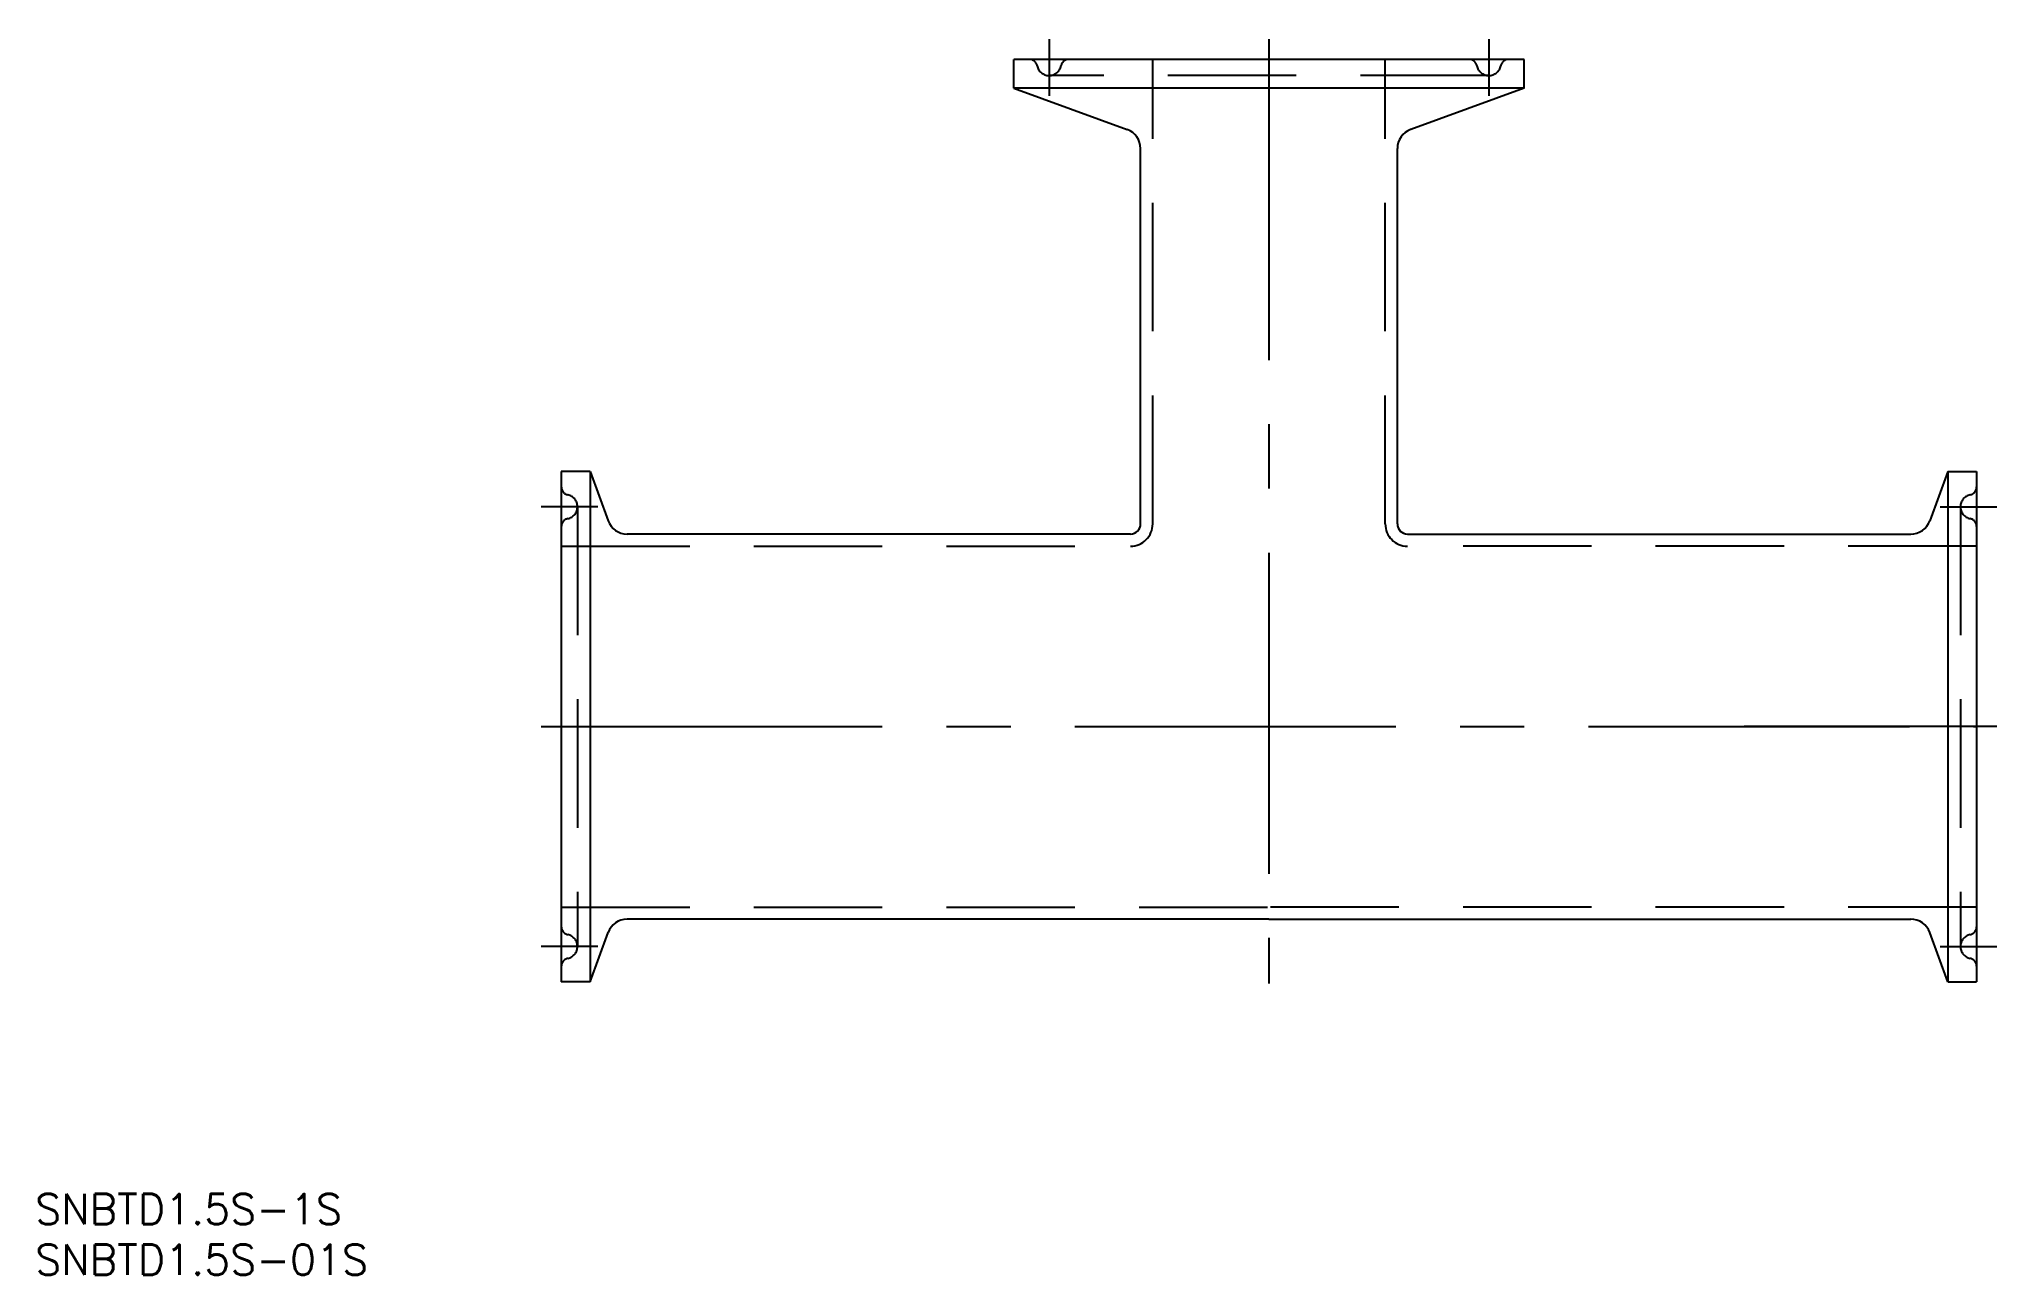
# Model space of a CAD drawing. Extents: x -122 to 72, y -54 to 68.
import ezdxf

# ---------------------------------------------------------------- set-up
doc = ezdxf.new("R2010")
doc.units = 0
doc.linetypes.add('CENTER', pattern=[50.8, 31.75, -6.35, 6.35, -6.35])
doc.linetypes.add('DASHED', pattern=[19.05, 12.7, -6.35])
doc.layers.get('0').update_dxf_attribs({"linetype": 'CONTINUOUS'})
doc.layers.add('CENTER', color=1, linetype='CENTER')
doc.styles.get("Standard").update_dxf_attribs({"font": 'txt.shx', "height": 3, "bigfont": 'bigfont.shx'})

# ---------------------------------------------------------------- blocks, each defined once
blk = doc.blocks.new('*U9')
at = {"color": 7, "linetype": 'CONTINUOUS'}
blk.add_text('SNBTD1.5S-1S', height=3, dxfattribs=at).set_placement((-122.04, -49.23))
blk = doc.blocks.new('*U10')
at = {"color": 7, "linetype": 'CONTINUOUS'}
blk.add_text('SNBTD1.5S-01S', height=3, dxfattribs=at).set_placement((-122.04, -54.23))

msp = doc.modelspace()

# ---------------------------------------------------------------- linework, layer by layer
at = {"color": 7, "linetype": 'CONTINUOUS'}
for p, q in [((25.25, 66), (-25.25, 66)), ((-25.25, 63.15), (-25.25, 66)), ((25.25, 63.15), (25.25, 66)), ((25.25, 63.15), (-25.25, 63.15)), ((-25.25, 63.15), (-14.02, 59.06)), ((25.25, 63.15), (14.02, 59.06)), ((-12.7, 20.05), (-12.7, 57.18)), ((12.7, 20.05), (12.7, 57.18)), ((-70, 25.25), (-70, -25.25)), ((-67.15, 25.25), (-70, 25.25)), ((-67.15, 25.25), (-67.15, -25.25)), ((-67.15, 25.25), (-65.37, 20.37)), ((67.15, 25.25), (65.37, 20.37)), ((67.15, 25.25), (67.15, -25.25)), ((67.15, 25.25), (70, 25.25)), ((70, 25.25), (70, -25.25)), ((-13.7, 19.05), (-63.49, 19.05)), ((13.7, 19.05), (63.49, 19.05)), ((0, -19.05), (-63.49, -19.05)), ((0, -19.05), (63.49, -19.05)), ((-67.15, -25.25), (-65.37, -20.37)), ((67.15, -25.25), (65.37, -20.37)), ((-67.15, -25.25), (-70, -25.25)), ((67.15, -25.25), (70, -25.25))]:
    msp.add_line(p, q, dxfattribs=at)
at = {"color": 3, "linetype": 'DASHED'}
for p, q in [((-11.5, 20.05), (-11.5, 66)), ((11.5, 20.05), (11.5, 66)), ((21.75, 64.4), (-21.75, 64.4)), ((-68.4, 21.75), (-68.4, -21.75)), ((68.4, 21.75), (68.4, -21.75)), ((-70, 17.85), (-13.7, 17.85)), ((70, 17.85), (13.7, 17.85)), ((-70, -17.85), (0, -17.85)), ((70, -17.85), (0, -17.85))]:
    msp.add_line(p, q, dxfattribs=at)
for centre, radius, start, end in [((-23.71, 65.2), 0.8, 11.537, 90), ((-19.79, 65.2), 0.8, 90, 168.463), ((19.79, 65.2), 0.8, 11.537, 90), ((23.71, 65.2), 0.8, 90, 168.463), ((-21.75, 65.6), 1.2, 191.537, 348.463), ((21.75, 65.6), 1.2, 191.537, 348.463), ((-69.2, 23.71), 0.8, 180, 258.463), ((69.2, 23.71), 0.8, 281.537, 0), ((-69.6, 21.75), 1.2, 281.537, 78.463), ((69.6, 21.75), 1.2, 101.537, 258.463), ((-69.2, 19.79), 0.8, 101.537, 180), ((-13.7, 20.05), 2.2, 270, 0), ((13.7, 20.05), 2.2, 180, 270), ((69.2, 19.79), 0.8, 0, 78.463), ((-69.2, -19.79), 0.8, 180, 258.463), ((-69.6, -21.75), 1.2, 281.537, 78.463), ((69.6, -21.75), 1.2, 101.537, 258.463), ((69.2, -19.79), 0.8, 281.537, 0), ((-69.2, -23.71), 0.8, 101.537, 180), ((69.2, -23.71), 0.8, 0, 78.463)]:
    msp.add_arc(centre, radius, start, end, dxfattribs=at)
at = {"color": 7, "linetype": 'CONTINUOUS'}
for centre, radius, start, end in [((-14.7, 57.18), 2, 0, 70), ((14.7, 57.18), 2, 110, 180), ((-63.49, 21.05), 2, 200, 270), ((-13.7, 20.05), 1, 270, 0), ((13.7, 20.05), 1, 180, 270), ((63.49, 21.05), 2, 270, 340), ((-63.49, -21.05), 2, 90, 160), ((63.49, -21.05), 2, 20, 90)]:
    msp.add_arc(centre, radius, start, end, dxfattribs=at)
at = {"layer": 'CENTER', "color": 1, "linetype": 'CENTER'}
for p, q in [((-21.75, 68), (-21.75, 62.4)), ((0, 68), (0, -25.4)), ((0, 68), (0, -25.4)), ((21.75, 68), (21.75, 62.4)), ((-66.4, 21.75), (-72, 21.75)), ((66.4, 21.75), (72, 21.75)), ((-72, 0), (-47, 0)), ((-70, 0), (70, 0)), ((72, 0), (47, 0)), ((-66.4, -21.75), (-72, -21.75)), ((66.4, -21.75), (72, -21.75))]:
    msp.add_line(p, q, dxfattribs=at)

# ---------------------------------------------------------------- block references
at = {"color": 7, "linetype": 'CONTINUOUS'}
for name in ['*U9', '*U10']:
    msp.add_blockref(name, (0, 0), dxfattribs=at)

doc.saveas('drawing.dxf')
